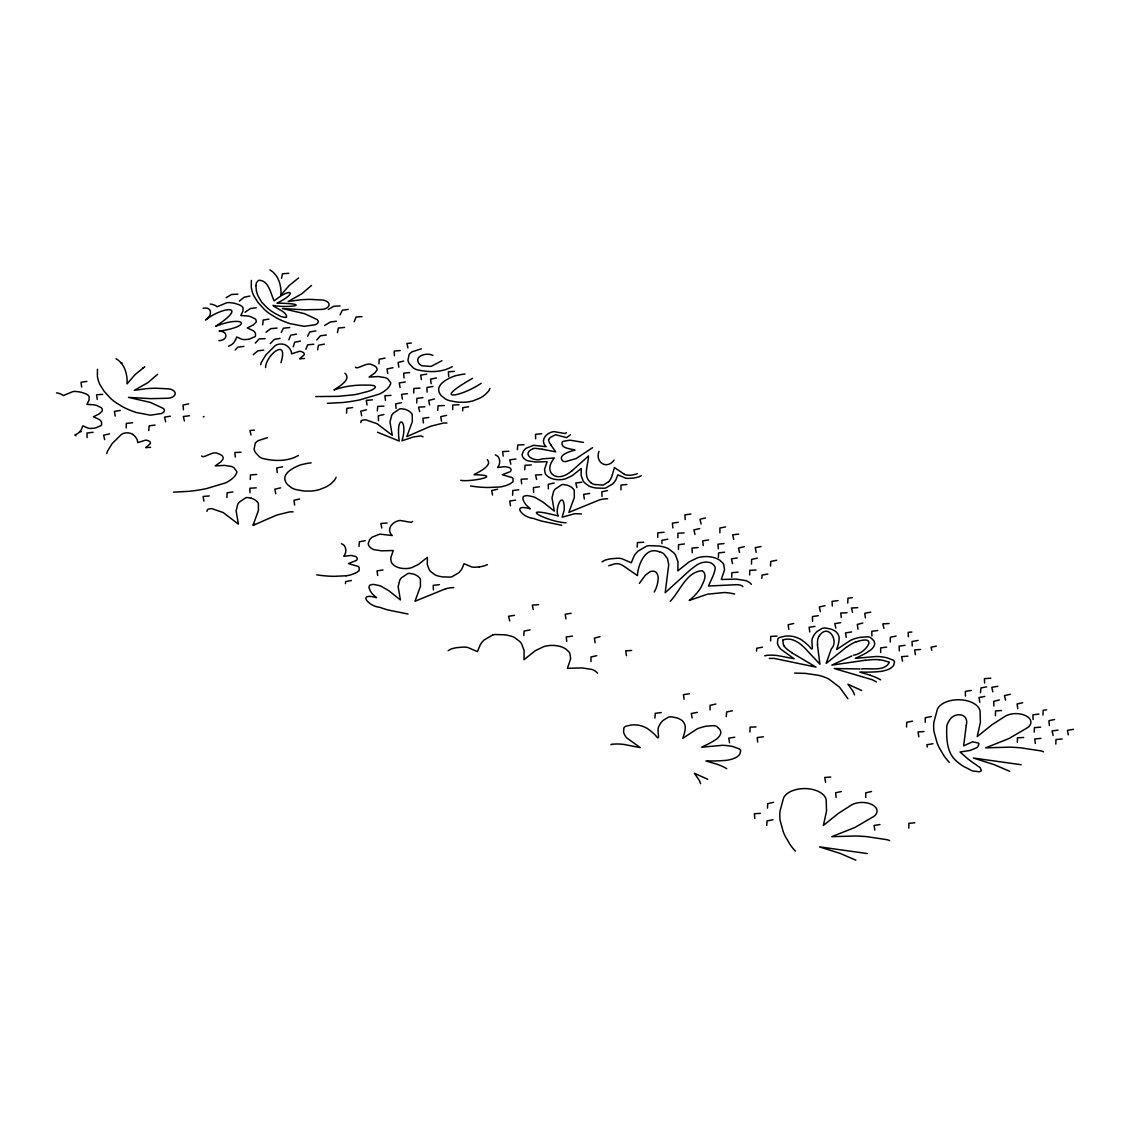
<?xml version="1.0" encoding="UTF-8"?>
<svg xmlns="http://www.w3.org/2000/svg" width="1130" height="1130" viewBox="0 0 1130 1130"><rect width="100%" height="100%" fill="white"/><g stroke="black" fill="none" stroke-linecap="round" stroke-linejoin="round"><path stroke-width="1.5" d="M677.915 537.823L677.915 533.247L684.13 532.894M880.68 652.575L880.68 647.871L886.655 647.123M462.707 410.868L462.721 407.746L468.639 406.743M925.244 722.254L925.286 717.72L931.233 716.561M620.949 489.869L621.006 485.038L626.91 484.488M908.845 828.149L908.901 823.332L914.806 822.781M56.5 392.901A10.099 5.834 0 0 1 63.238 395.599L72.984 391.573A10.099 5.834 0 0 1 75.908 391.46L79.27 391.87A32.812 18.942 0 0 1 81.416 392.336L85.767 393.791A11.159 6.441 0 0 1 88.267 395.486L88.535 395.783A7.726 4.464 0 0 1 89.171 396.8L89.072 399.978L86.939 404.399L93.592 404.78A15.156 8.743 0 0 1 97.35 405.755L101.29 407.732A5.834 3.362 0 0 1 101.997 408.537L102.406 410.134A7.091 4.096 0 0 1 102.124 411.151L99.355 413.806L93.437 416.758L99.271 419.527A11.625 6.709 0 0 1 100.683 420.812A12.939 7.472 0 0 1 101.559 422.154L101.601 424.852A5.975 3.447 0 0 1 101.064 425.572L95.654 427.889A19.168 11.06 0 0 1 93.847 428.214L90.499 428.44A8.461 4.887 0 0 1 88.31 428.199L82.801 425.855L81.586 429.033A24.013 13.857 0 0 1 77.829 433.468L74.735 435.092M452.678 409.611L452.749 405.077L459.006 404.709M657.716 537.343L657.801 532.837L664.03 532.258M719.866 532.795L719.937 528.021L725.644 526.891M890.285 642.024L890.355 637.235L896.062 636.105M770.632 640.922L770.716 636.43L777.03 636.091M413.735 393.042L413.848 388.452L420.049 388.113M749.656 574.916L749.755 570.368L755.998 570.029M1017.353 742.424L1017.452 737.819L1023.653 737.48M751.478 564.124L751.591 559.421L757.298 558.149M995.417 715.714L995.558 710.94L1001.561 710.516M678.424 549.519L678.565 544.716L684.441 543.968M1055.816 744.091L1055.971 739.529L1062.144 738.963M126.179 427.903L126.334 423.425L132.577 422.747M416.73 403.014L416.899 398.353L422.959 397.689M378.988 363.902L379.186 359.298L385.019 358.083M749.91 732L750.094 727.169L756.055 726.915M770.547 566.045L770.731 561.469L776.607 560.254M906.557 726.943L906.74 722.338L912.588 721.124M731.703 577.246L731.887 572.656L738.074 572.19M250.267 479.445L250.465 474.925L256.708 474.459M512.61 495.237L512.808 490.533L518.769 489.784M718.383 557.641L718.581 552.951L724.57 552.203M1034.233 732.141L1034.43 727.607L1040.674 727.141M226.89 497.596L227.13 492.779L232.964 491.974M346.557 413.17L346.783 408.354L352.617 407.549M847.726 603.039L847.952 598.222L852.317 597.629M1042.948 715.078L1043.174 710.261L1046.592 709.795M767.468 808.162L767.722 803.684L773.584 802.3M345.483 583.631L345.611 581.597L351.374 580.509M359.001 546.412L359.326 541.821L365.216 540.663M523.812 635.583L524.122 631.077L530.097 629.89M766.719 825.437L767.044 820.931L773.019 819.759M637.136 547.09L637.461 542.612L643.775 542.216M598.971 451.364C594.86 462.354 606.852 470.038 614.099 460.094M148.764 430.572L149.16 425.798L155.064 425.078M437.72 410.345L438.087 405.825L444.373 405.515M654.892 718.044L655.287 713.312L661.22 712.578M524.716 469.812L525.097 465.277L531.34 464.953M726.265 716.674L726.661 711.957L732.381 710.77M377.321 411.009L377.731 406.433L383.946 406.108M517.385 449.627L517.794 445.036L523.995 444.712M761.818 578.334L762.1 575.085L767.807 574.04M756.521 651.05L756.775 648.253L762.482 647.193M980.473 692.747L980.911 687.93L986.617 686.87M262.697 324.819L263.163 320.044L268.954 319.098M97.463 369.27L97.392 376.064A73.422 42.389 0 0 0 99.906 384.525L104.073 391.192L110.514 398.325A69.424 40.087 0 0 0 115.952 402.633L122.195 406.503A64.933 37.488 0 0 0 130.105 410.261L132.422 411.151A87.278 50.384 0 0 0 136.236 412.492L150.304 415.19L161.308 413.552A6.173 3.56 0 0 0 163.313 408.424L150.587 402.478L128.481 397.379L150.756 398.65L168.144 398.24A8.263 4.774 0 0 0 175.207 393.763A8.263 4.774 0 0 0 168.949 388.889L156.109 388.226A76.755 44.31 0 0 0 146.632 388.635L134.286 390.33L147.818 382.703L157.677 374.256M251.34 280.438L251.27 287.218A73.422 42.389 0 0 0 253.784 295.693L257.937 302.346L264.392 309.493A69.424 40.087 0 0 0 269.816 313.801L276.059 317.671A64.933 37.488 0 0 0 283.969 321.429L286.286 322.318A87.278 50.384 0 0 0 290.113 323.646L304.182 326.358L315.185 324.72A6.173 3.56 0 0 0 317.191 319.592L304.464 313.646L282.359 308.547L304.62 309.818L322.008 309.408A8.263 4.774 0 0 0 329.084 304.93A8.263 4.774 0 0 0 322.827 300.057L309.987 299.379A76.755 44.31 0 0 0 300.495 299.803L288.164 301.498L301.682 293.856L311.541 285.41M280.96 362.716C288.913 336.726 265.917 354.877 265.55 367.589M317.587 349.848L318.476 345.286L324.366 344.127M337.432 332.601L338.407 328.025L344.523 327.432M281.497 278.234L282.5 273.785L288.772 273.305M612.517 474.36L614.367 467.523L623.887 473.936A13.306 7.684 0 0 0 624.636 474.303L624.706 474.332M293.221 346.839L294.718 342.192L300.509 341.105M288.842 339.791L290.678 335.2L296.498 334.127M305.863 349.297L307.699 344.777L313.801 344.255M354.17 321.725L356.091 317.022L362.024 316.612M340.074 314.804L342.362 310.227L348.224 309.38M235.45 340.201L236.679 337.008L242.173 339.367A8.461 4.887 0 0 0 244.363 339.607L247.724 339.381A19.168 11.06 0 0 0 249.518 339.042L254.928 336.74A5.975 3.447 0 0 0 255.479 336.02L255.437 333.322A12.939 7.472 0 0 0 254.561 331.966A11.625 6.709 0 0 0 253.134 330.68L247.315 327.926L253.233 324.974L256.002 322.318A7.091 4.096 0 0 0 256.27 321.287L255.874 319.705A5.834 3.362 0 0 0 255.154 318.886L251.213 316.923A15.156 8.743 0 0 0 247.456 315.948L240.803 315.567L242.936 311.146L243.035 307.967A7.726 4.464 0 0 0 242.413 306.936L242.131 306.654A11.159 6.441 0 0 0 239.631 304.959L235.28 303.504A32.812 18.942 0 0 0 233.147 303.038L229.786 302.614A10.099 5.834 0 0 0 226.847 302.741L217.115 306.767A10.099 5.834 0 0 0 210.378 304.069M281.243 332.46L283.432 328.194L289.704 327.559M307.628 336.217L309.818 331.923L315.92 330.921M818.996 636.416L819.631 635.441A24.931 14.393 0 0 1 820.408 634.439C828.798 624.212 839.138 641.049 831.299 648.903L826.157 663.409L846.299 647.264M782.836 640.089L783.26 644.142A24.931 14.393 0 0 0 783.768 645.202L784.361 646.176M639.34 583.405L645.329 575.241L650.103 571.695A5.735 3.319 0 0 1 651.685 571.286C656.798 569.873 658.818 575.919 658.041 579.93A79.594 45.963 0 0 1 654.242 592.021M670.26 601.245C679.879 591.513 686.517 571.483 702.224 570.749C708.185 574.294 703.044 583.165 700.784 587.657A86.954 50.2 0 0 1 691.136 598.829L689.159 600.496L707.451 594.182L724.259 592.53A31.386 18.122 0 0 1 732.113 593.462L734.641 594.027M316.711 340.003L320.369 335.822L326.316 334.989M255.352 343.096L259.038 338.944L265.183 338.675M361.332 420.84L360.753 422.564M235.125 350.032L237.879 347.122L243.882 346.402M608.59 481.705L603.222 485.137L595.002 484.502M270.282 343.591L274.293 339.424L280.056 338.35M298.377 455.475C287.91 461.605 274.067 461.365 262.57 458.413A15.594 8.998 0 0 1 259.547 456.887L255.338 452.438A28.208 16.286 0 0 1 254.095 448.935L255.281 443.299A15.17 8.758 0 0 1 258.219 440.644L267.457 437.635M452.24 366.643C441.788 372.759 427.945 372.519 416.433 369.567A15.594 8.998 0 0 1 413.411 368.041L409.215 363.592A28.208 16.286 0 0 1 407.958 360.103L409.145 354.467A15.17 8.758 0 0 1 412.083 351.811L421.335 348.789M782.949 639.947C792.78 636.43 801.678 644.269 807.696 651.177L819.914 664.2L817.371 644.368M253.219 354.778L257.753 350.865L263.728 350.131M572.176 470.659L588.49 455.997C588.532 463.498 582.727 475.589 590.128 482.002A23.335 13.475 0 0 0 590.609 482.397L590.764 482.538M239.348 301.074L244.179 297.204L249.885 296.06M592.586 447.664L576.187 458.54L565.325 461.676A4.562 2.627 0 0 1 562.754 460.998C556.808 454.995 570.947 451.082 575.085 450.065C571.159 448.765 560.89 448.652 562.034 442.536A7.289 4.209 0 0 1 563.234 441.322L570.014 440.177L583.447 442.395M266.002 332.22L270.805 328.632L277.02 328.081M441.985 360.724L431.01 366.417L422.055 365.767A9.633 5.565 0 0 1 419.4 364.114C412.959 356.077 426.971 352.037 432.847 355.442M245.041 312.261L250.366 308.561L256.199 307.756M566.469 432.592L565.099 433.553L554.124 431.632A7.19 4.153 0 0 0 551.285 432.239C545.14 434.174 540.197 441.279 546.143 446.703L533.614 445.291L526.184 448.243A21.866 12.628 0 0 0 523.571 450.842L522.131 454.486A13.136 7.585 0 0 0 523.444 457.876L523.812 458.286A14.789 8.546 0 0 0 525.139 459.444L525.69 459.811A9.859 5.692 0 0 0 527.823 460.814L535.493 462.015L547.132 461.676L544.547 469.261L545.225 473.569A20.001 11.554 0 0 0 546.03 474.713L547.372 476.083A14.069 8.122 0 0 0 562.486 479.516A15.326 8.842 0 0 0 565.777 478.725L572.359 475.575L581.258 468.47L581.159 475.659L583.193 481.055A23.688 13.673 0 0 0 584.634 482.821L588.885 486.013A12.176 7.034 0 0 0 590.806 486.818L592.953 487.411A28.363 16.371 0 0 0 596.132 488.019L603.928 488.273A9.534 5.509 0 0 0 605.892 487.892L612.644 483.937A35.468 20.481 0 0 0 615.892 479.784L617.884 474.84L625.497 478.089A11.71 6.752 0 0 0 628.52 478.414L633.167 478.103A21.555 12.444 0 0 0 639.834 476.479M570.495 434.697L566.568 437.677L555.536 434.711L550.72 437.239A19.535 11.272 0 0 0 549.886 437.932A7.345 4.238 0 0 0 548.784 439.584M144.725 366.77L135.233 374.454L127.083 383.861C127.591 374.539 124.752 363.648 116.079 358.789M298.603 277.938L289.096 285.622L280.96 295.029C281.455 285.706 278.616 274.816 269.943 269.943M412.591 521.424L411.221 522.399L400.246 520.464A7.19 4.153 0 0 0 397.407 521.071C391.263 523.02 386.319 530.111 392.28 535.535L379.736 534.123L372.321 537.075A21.866 12.628 0 0 0 369.694 539.674L368.267 543.318A13.136 7.585 0 0 0 369.567 546.722L369.934 547.118A14.789 8.546 0 0 0 371.276 548.276L371.827 548.643A9.859 5.692 0 0 0 373.945 549.646L381.615 550.847L393.254 550.508L390.683 558.093L391.361 562.401A20.001 11.554 0 0 0 392.152 563.545L393.494 564.929A14.069 8.122 0 0 0 408.608 568.362A15.326 8.842 0 0 0 411.913 567.571L418.481 564.407L427.394 557.302L427.295 564.491L429.315 569.887A23.688 13.673 0 0 0 430.77 571.653L435.022 574.845A12.176 7.034 0 0 0 436.929 575.65L439.076 576.244A28.363 16.371 0 0 0 442.254 576.851L450.065 577.119A9.534 5.509 0 0 0 452.014 576.724L458.766 572.769A35.468 20.481 0 0 0 462.029 568.616L464.02 563.672L471.634 566.935A11.71 6.752 0 0 0 474.657 567.26L479.29 566.949M472.538 378.352C429.527 402.774 461.661 396.644 481.14 383.324M324.72 325.426L330.497 321.965L336.359 321.245M226.113 297.699L231.495 294.478L237.823 294.167M328.279 309.493L333.844 306.272L340.088 305.947M448.158 650.696L451.054 649.016A28.815 16.639 0 0 1 456.901 647.631L463.879 647.052A14.888 8.602 0 0 1 467.721 647.462L477.411 651.6L480.321 644.651A44.522 25.707 0 0 1 484.064 640.032L492.666 635.004M602.022 561.85L604.917 560.183A28.815 16.639 0 0 1 610.765 558.799L617.743 558.22A14.888 8.602 0 0 1 621.599 558.63L631.275 562.768L634.184 555.819A44.522 25.707 0 0 1 637.942 551.2L646.544 546.171A12.133 7.006 0 0 1 649.03 545.677L658.945 546.002A36.075 20.834 0 0 1 662.985 546.779L665.725 547.542A15.481 8.941 0 0 1 668.169 548.559L673.565 552.627A30.129 17.388 0 0 1 675.401 554.858L677.986 561.723L677.859 570.862L689.187 561.822L697.549 557.81A19.591 11.314 0 0 1 700.727 557.048L701.772 556.878A17.727 10.241 0 0 1 719.951 560.381L722.677 562.938A25.439 14.69 0 0 1 723.68 564.379L724.542 569.873L721.265 579.506L736.068 579.083L745.828 580.608A12.543 7.232 0 0 1 748.54 581.879L749.854 582.84A18.532 10.693 0 0 1 751.408 584.351M608.745 565.735L614.762 563.856A9.337 5.382 0 0 1 617.277 563.686L618.294 563.785A6.752 3.898 0 0 1 620.116 564.251L621.571 564.873A20.707 11.95 0 0 1 623.972 566.3L637.447 575.58C637.871 565.17 645.343 545.719 659.412 551.878M641.275 475.772L639.806 476.45M487.397 564.619L485.928 565.283A21.555 12.444 0 0 1 479.275 566.907M637.292 473.611L636.388 473.993A14.28 8.249 0 0 1 634.142 474.628L631.797 475.08A8.715 5.029 0 0 1 624.551 474.459M853.574 655.146C864.309 654.242 878.49 635.992 859.676 640.809A24.931 14.393 0 0 0 857.952 641.275L856.399 641.784M702.705 746.619L706.589 744.783A100.499 58.026 0 0 0 712.705 741.548L716.392 739.204A21.103 12.176 0 0 0 717.96 737.848L718.313 737.466A25.411 14.662 0 0 0 719.838 735.461L720.587 733.864A12.487 7.204 0 0 0 720.785 732.268L720.502 730.926A21.244 12.275 0 0 0 719.852 729.443L716.632 726.392A6.78 3.913 0 0 0 713.934 725.644L706.405 726.152A32.954 19.026 0 0 0 701.419 727.381A36.443 21.032 0 0 0 699.286 728.087A29.055 16.766 0 0 0 696.843 729.062L682.746 738.356L684.003 734.585A100.499 58.026 0 0 0 685.091 729.853L685.289 726.675A21.103 12.176 0 0 0 684.978 725.065L684.837 724.641A25.411 14.662 0 0 0 683.777 722.536L682.577 721.039A12.487 7.204 0 0 0 680.952 719.739L679.229 718.807A21.244 12.275 0 0 0 677.082 717.917L671.22 716.787A6.78 3.913 0 0 0 668.31 717.197L663.126 720.389A32.954 19.026 0 0 0 660.669 723.172A36.443 21.032 0 0 0 659.821 724.514A29.055 16.766 0 0 0 659.03 726.166C656.036 729.641 661.601 743.695 655.358 735.164A100.499 58.026 0 0 0 650.908 731.138L647.532 728.624A21.103 12.176 0 0 0 645.498 727.494L644.919 727.24A25.411 14.662 0 0 0 641.755 726.011L639.17 725.305A12.487 7.204 0 0 0 636.487 724.923L634.128 724.853A21.244 12.275 0 0 0 631.486 724.966L625.738 726.265A6.78 3.913 0 0 0 623.972 727.663L623.548 732.042A32.954 19.026 0 0 0 624.777 735.079A36.443 21.032 0 0 0 625.61 736.421A29.055 16.766 0 0 0 626.853 737.989L640.272 747.608L624.48 744.557A26.88 15.523 0 0 0 611.952 744.289M856.272 657.928L860.467 655.951A100.499 58.026 0 0 0 866.569 652.716L870.255 650.357A21.103 12.176 0 0 0 871.823 649.001L872.176 648.634A25.411 14.662 0 0 0 873.716 646.628L874.465 645.032A12.487 7.204 0 0 0 874.648 643.436L874.38 642.08A21.244 12.275 0 0 0 873.73 640.611L870.495 637.56A6.78 3.913 0 0 0 867.798 636.797L860.269 637.32A32.954 19.026 0 0 0 855.283 638.535A36.443 21.032 0 0 0 853.15 639.255A29.055 16.766 0 0 0 850.706 640.23L836.624 649.524L837.881 645.753A100.499 58.026 0 0 0 838.954 641.007L839.166 637.843A21.103 12.176 0 0 0 838.856 636.218L838.714 635.809A25.411 14.662 0 0 0 837.655 633.704L836.454 632.193A12.487 7.204 0 0 0 834.816 630.907L833.107 629.975A21.244 12.275 0 0 0 830.96 629.085L825.098 627.941A6.78 3.913 0 0 0 822.188 628.365L816.99 631.557A32.954 19.026 0 0 0 814.532 634.34A36.443 21.032 0 0 0 813.685 635.682A29.055 16.766 0 0 0 812.908 637.334C809.942 640.88 815.394 654.708 809.221 646.332A100.499 58.026 0 0 0 804.772 642.292L801.396 639.792A21.103 12.176 0 0 0 799.362 638.662L798.783 638.394A25.411 14.662 0 0 0 795.633 637.179L793.048 636.473A12.487 7.204 0 0 0 790.35 636.091L787.991 636.006A21.244 12.275 0 0 0 785.364 636.119L779.601 637.433A6.78 3.913 0 0 0 777.85 638.831L777.426 643.196A32.954 19.026 0 0 0 778.641 646.247A36.443 21.032 0 0 0 779.474 647.589A29.055 16.766 0 0 0 780.731 649.143L794.136 658.776L778.358 655.711A26.88 15.523 0 0 0 765.829 655.457M851.921 655.909L831.821 665.132L865.227 660.231M533.049 448.695C520.52 454.076 534.349 462.664 542.273 458.822A73.125 42.22 0 0 0 543.827 458.738L554.42 457.961C543.233 470.885 554.392 482.129 567.684 473.88A57.517 33.208 0 0 0 572.133 470.659M228.599 346.26L231.664 344.622A24.013 13.857 0 0 0 235.379 340.187M218.895 340.667C227.836 340.582 228.571 331.217 219.163 331.118C253.558 326.316 244.659 314.875 215.689 326.288C248.911 304.535 223.669 306.046 205.462 319.974C212.172 316.315 212.836 306.329 203.103 308.278M999.358 699.936L993.68 701.377L993.948 705.982M403.622 361.077L398.113 362.476L398.834 367.25M445.743 588.702L414.978 601.245L420.459 586.329L420.388 579.167A15.905 9.181 0 0 0 419.739 578.136A14.577 8.418 0 0 0 413.255 573.984L409.456 573.362A4.647 2.684 0 0 0 407.845 573.546L401.461 577.84A40.002 23.094 0 0 0 399.794 580.029L398.141 586.71L400.416 599.959L389.087 590.905L381.375 586.371A21.47 12.402 0 0 0 379.172 585.538L373.903 584.464A6.37 3.673 0 0 0 372.377 584.521A7.133 4.125 0 0 0 371.36 584.676L370.16 585.043A2.952 1.709 0 0 0 369.454 585.524L368.945 587.614L370.245 590.835A43.067 24.86 0 0 0 372.533 594.055L376.502 597.685C357.08 592.064 368.182 606.316 379.609 607.276A99.454 57.418 0 0 0 387.943 609.96L408.029 614.042M600.002 636.67L594.408 638.097L595.115 642.772M862.797 623.04L857.289 624.438L858.009 629.212M366.459 409.78L360.781 411.193L361.671 415.798M705.516 517.921L699.993 519.277L701.094 524.052M434.471 399.003L428.736 400.387L429.612 404.964M280.607 487.835L274.858 489.219L275.748 493.796M744.317 546.666L738.483 548.064L739.543 552.514M1010.277 694.244L1004.471 695.628L1005.559 700.134M383.932 414.512L378.296 415.826L378.536 420.572M699.696 528.572L693.919 529.914L695.007 534.462M299.591 498.994L293.97 500.293L294.648 505.039M1022.735 702.691L1017.113 703.99L1017.791 708.736M596.767 655.668L590.962 657.01L590.99 661.573M793.74 623.477L788.161 624.749L788.839 629.537M715.869 704.032L710.064 705.36L710.092 709.923M871.527 791.494L865.721 792.836L865.75 797.399M446.661 415.36L440.742 416.688L441.505 421.137M497.624 489.205L491.72 490.533L492.482 494.997M109.497 433.864L103.621 435.177L104.652 439.669M554.18 483.019L548.318 484.318L548.332 488.866M825.041 605.68L819.307 606.951L820.38 611.584M607.516 490.547L601.852 491.79L601.993 496.536M188.71 403.862L183.018 405.077L183.456 409.823M1054.572 719.499L1048.923 720.7L1049.374 725.488M841.398 791.537L835.649 792.766L836.073 797.441M392.986 367.716L386.997 368.959L387.745 373.409M401.56 402.675L395.684 403.904L396.079 408.467M936.36 646.148L931.092 647.193L931.756 650.301M764.77 655.81L765.886 655.626M610.892 744.656L612.008 744.458M436.491 377.971L430.587 379.115L431.137 383.692M282.627 466.817L276.709 467.947L277.26 472.524M870.75 612.149L864.817 613.293L865.368 617.856M761.069 546.539L755.278 547.626L756.14 552.33M697.337 712.366L691.32 713.496L692.139 717.974M984.823 696.433L979.032 697.521L979.795 702.224M121.263 363.111L121.984 362.984M918.083 640.428L912.037 641.529L912.235 646.021M667.858 539.222L661.912 540.281L661.954 543.629M405.289 381.968L399.229 382.985L400.062 387.477M840.777 622.644L834.788 623.661L835.819 628.195M997.776 686.306L991.801 687.323L992.832 691.871M1073.5 729.33L1067.455 730.347L1068.288 734.839M432.917 386.474L426.985 387.463L427.084 392.096M971.277 690.43L965.345 691.405L965.444 696.052M932.956 743.738L926.911 744.741L927.222 747.071M120.288 410.444L114.441 411.391L115.189 416.108M170.39 416.179L164.542 417.139L165.686 421.829M737.226 557.938L731.421 558.884L732.565 563.616M514.517 615.327L508.599 616.288L509.715 620.921M571.13 613.279L565.198 614.254L565.932 618.887M734.74 737.198L728.808 738.173L729.542 742.806M880.002 824.519L874.083 825.479L874.818 830.126M426.787 374.129L420.671 375.118L421.391 379.581M851.681 631.938L845.537 632.927L846.257 637.362M86.897 381.403L80.993 382.336L81.671 387.011M589.634 493.443L583.687 494.375L584.295 499.022M708.651 539.914L702.676 540.86L703.27 545.465M689.427 693.735L683.424 694.682L684.088 699.258M515.591 500.152L509.785 501.028L510.463 505.83M818.318 615.695L812.428 616.57L812.597 621.288M678.297 522.286L672.435 523.148L672.83 527.908M855.297 658.366L876.442 656.474A29.055 16.766 0 0 1 879.408 656.629A36.443 21.032 0 0 1 881.838 656.883A32.954 19.026 0 0 1 887.008 657.801L893.35 660.188A6.78 3.913 0 0 1 894.579 661.77L893.66 665.302A21.244 12.275 0 0 1 892.502 666.686L891.217 667.816A12.487 7.204 0 0 1 889.296 668.974L886.937 669.906A25.411 14.662 0 0 1 883.533 670.881L882.855 671.036A21.103 12.176 0 0 1 880.143 671.488L874.691 671.926A100.499 58.026 0 0 1 866.413 672.138L861.201 672.096M701.433 747.213L722.564 745.306A29.055 16.766 0 0 1 725.545 745.475A36.443 21.032 0 0 1 727.96 745.715A32.954 19.026 0 0 1 733.144 746.633L739.486 749.035A6.78 3.913 0 0 1 740.715 750.617L739.783 754.148A21.244 12.275 0 0 1 738.639 755.518L737.353 756.648A12.487 7.204 0 0 1 735.418 757.806L733.073 758.753A25.411 14.662 0 0 1 729.669 759.713L728.977 759.869A21.103 12.176 0 0 1 726.279 760.335L720.827 760.758A100.499 58.026 0 0 1 712.55 760.97L707.521 760.942M79.566 431.858L81.318 431.604M382.999 570L377.053 570.848L377.702 575.523M814.984 626.416L809.122 627.249L809.772 632.009M539.335 486.776L533.402 487.609L533.657 492.313M690.896 514.023L684.935 514.87L685.19 519.546M905.031 645.315L899.099 646.148L899.353 650.838M877.756 630.512L871.767 631.317L871.922 635.978M1038.908 714.047L1032.919 714.852L1033.088 719.528M204.007 416.504L203.273 416.928M407.436 393.636L401.531 394.427L402.45 399.13M346.147 575.777L333.887 576.342A71.501 41.273 0 0 1 316.725 574.817M133.665 398.297L135.303 398.085M428.849 417.479L422.902 418.241L423.411 422.959M515.944 459.02L509.771 459.811L510.831 464.261M572.472 636.134L566.243 636.925L566.723 641.36M763.428 736.774L757.213 737.565L757.693 742.015M189.501 415.741L183.328 416.504L184.388 420.967M581.781 482.242L575.777 482.976L576.879 487.609M738.695 534.08L732.65 534.829L733.737 539.42M1058.047 730.149L1052.044 730.898L1053.132 735.517M838.05 600.623L832.061 601.358L832.33 606.047M93.084 432.296L86.954 433.03L87.123 437.593M439.429 584.634L433.214 585.382L433.397 589.874M724.033 543.544L717.889 544.236L718.355 548.799M409.625 372.547L403.622 373.183L404.046 377.9M1040.97 738.356L1034.741 738.992L1035.348 743.484M411.377 343.054L406.899 343.492L407.958 347.927M254.42 430.106L249.928 430.544L251.001 434.979M541.722 433.736L535.493 434.301L535.662 438.807M911.868 632.009L908.209 632.334L908.379 636.797M400.232 350.554L394.186 351.077L394.412 355.766M698.128 547.556L692.04 548.092L692.266 552.754M372.377 399.851L366.29 400.359L367.052 405.006M209.234 495.957L203.146 496.466L203.894 501.113M907.87 656.177L901.613 656.657L902.545 661.149M769.304 658.437L773.542 658.38A17.995 10.396 0 0 1 774.347 658.437L816.015 667.124L791.961 652.872M387.053 523.049L380.852 523.487L381.77 528.021M538.643 604.663L532.329 605.115L533.233 609.55M631.656 650.456L625.709 650.866L626.472 655.654M920.569 649.482L914.622 649.905L915.399 654.708M924.001 731.548L918.054 731.958L918.831 736.774M830.734 777.045L824.773 777.468L825.55 782.257M143.552 367.533L142.663 368.154M102.661 394.356L96.573 394.751L97.265 399.427M454.359 371.389L448.398 371.77L448.695 376.587M760.419 813.346L754.43 813.727L754.727 818.501M256.228 487.849L249.885 488.231L250.013 492.68M990.798 678.226L984.47 678.607L984.583 683.057M424.838 406.786L418.552 407.139L419.64 411.603M857.769 607.643L851.469 608.011L852.543 612.446M541.75 474.657L535.535 475.01L536.609 479.53M889.098 623.52L882.841 623.873L883.914 628.365M390.994 395.401L384.864 395.726L385.485 400.373M241.057 452.226L234.828 452.494L235.351 457.057M508.867 451.266L502.652 451.548L503.161 456.11M527.371 478.936L521.156 479.219L521.636 483.795M847.02 612.743L840.777 613.025L841.257 617.573M253.374 524.49L255.168 524.419M460.757 480.307C469.557 482.284 505.449 475.363 474.077 474.671C478.315 472.128 493.146 465.56 487.242 459.585M327.418 403.311L342.899 402.506A113.777 65.695 0 0 0 360.032 399.836L379.256 394.116A34.451 19.888 0 0 0 388.423 387.519A41.669 24.055 0 0 0 389.455 386.22L390.683 383.663A8.743 5.043 0 0 0 390.627 382.604L387.76 378.889A9.986 5.763 0 0 0 385.344 377.674L378.338 376.544L369.115 377.081L374.934 372.872L376.94 370.132A8.037 4.633 0 0 0 377.053 369.1L376.728 367.928A7.571 4.365 0 0 0 375.428 366.431L373.564 365.4A13.447 7.755 0 0 0 372.095 364.849C367.123 361.445 356.995 370.259 355.456 367.123M173.554 492.157L189.035 491.338A113.777 65.695 0 0 0 206.169 488.683L225.379 482.962A34.451 19.888 0 0 0 234.56 476.352A41.669 24.055 0 0 0 235.591 475.052L236.82 472.495A8.743 5.043 0 0 0 236.749 471.45L233.896 467.721A9.986 5.763 0 0 0 231.481 466.506L224.46 465.391L215.251 465.913L221.056 461.704L223.062 458.964A8.037 4.633 0 0 0 223.175 457.933L222.85 456.76A7.571 4.365 0 0 0 221.565 455.263L219.7 454.232A13.447 7.755 0 0 0 218.231 453.681C213.019 450.15 203.697 459.175 201.578 455.955M794.673 673.085L805.422 673.381L818.629 675.33A37.036 21.385 0 0 1 828.968 679.13L839.519 687.167L847.91 698.721M315.736 396.574L338.124 396.348L354.043 394.78A49.438 28.547 0 0 0 359.114 393.734L360.555 393.367A109.158 63.026 0 0 0 364.397 392.308C374.016 390.443 382.491 384.595 365.908 385.132A53.972 31.16 0 0 0 333.915 390.005C338.435 386.87 352.009 379.624 344.947 373.183M861.427 668.96C869.902 667.929 884.861 671.771 889.254 662.392M859.916 668.946L834.265 668.536L872.021 679.653A34.013 19.634 0 0 1 874.253 680.712L876.386 681.955M1021.195 764.727L973.326 758.032L993.849 764.53L1009.74 771.338M867.332 853.56L819.448 846.864L839.986 853.362L855.876 860.17M879.069 659.779L880.835 659.962A24.931 14.393 0 0 1 882.685 660.245L889.07 662.138M561.737 525.309L541.821 521.128A99.454 57.418 0 0 1 533.487 518.43C522.06 517.469 510.944 503.217 530.38 508.839L526.396 505.223A43.067 24.86 0 0 1 524.108 502.002L522.823 498.782L523.331 496.677A2.952 1.709 0 0 1 524.023 496.211L525.238 495.844A7.133 4.125 0 0 1 526.255 495.689A6.37 3.673 0 0 1 527.781 495.632L533.035 496.706A21.47 12.402 0 0 1 535.253 497.539L542.965 502.073L554.279 511.113L552.019 497.878L553.658 491.197A40.002 23.094 0 0 1 555.339 489.007L561.723 484.714A4.647 2.684 0 0 1 563.319 484.53L567.119 485.166A14.577 8.418 0 0 1 573.574 489.318A15.905 9.181 0 0 1 574.252 490.335L574.323 497.483L568.856 512.413L599.606 499.856A20.75 11.978 0 0 1 607.629 498.74M542.174 449.246L555.734 451.845L550.79 444.952M566.116 522.78C547.852 522.187 513.825 504.432 558.375 516.014C554.067 509.842 563.008 489.7 564.28 506.494A120.444 69.537 0 0 1 564.11 510.407L562.09 517.229L574.775 513.684L581.456 513.924M859.76 672.082L870.411 675.26M705.897 760.914L716.547 764.092A41.245 23.815 0 0 1 726.717 768.697M251.227 498.189L247.442 497.553A4.647 2.684 0 0 0 245.832 497.737L239.447 502.031A40.002 23.094 0 0 0 237.766 504.22L236.128 510.901L238.388 524.15L223.203 512.554L211.889 508.655A6.37 3.673 0 0 0 210.011 508.754A7.161 4.139 0 0 0 209.389 508.853L208.315 509.164A2.98 1.723 0 0 0 207.468 509.687L206.889 511.396M377.491 432.225L399.229 441.067C395.288 411.899 408.777 419.668 401.899 440.841L413.481 436.957L420.416 435.968A4.068 2.345 0 0 1 422.182 436.392L423.058 436.83M861.625 690.486L847.924 684.229L852.543 690.628A53.237 30.736 0 0 1 853.772 692.958L854.534 694.894M707.761 779.319L694.752 773.428M694.371 773.231L698.665 779.46A53.237 30.736 0 0 1 699.908 781.791L700.671 783.726M75.71 434.711L75.865 435.756M889.663 840.663A13.136 7.585 0 0 0 886.768 839.661L866.936 836.666A122.492 70.724 0 0 0 855.777 836.002L831.751 836.68L854.93 827.471L873.928 816.369A14.958 8.645 0 0 0 872.106 804.659A14.958 8.645 0 0 0 851.738 804.842L838.404 813.346L823.375 825.451L826.538 811.142L826.171 799.814A21.71 12.529 0 0 0 806.086 788.613A21.71 12.529 0 0 0 783.514 798.105L779.997 811.199A116.15 67.066 0 0 0 780.11 820.295L783.245 831.793A182.142 105.161 0 0 0 785.237 836.285L790.11 844.633A111.362 64.297 0 0 0 795.407 851.173M492.666 635.004A12.133 7.006 0 0 1 495.166 634.509L505.082 634.834A36.075 20.834 0 0 1 509.122 635.625L511.848 636.374A15.481 8.941 0 0 1 514.291 637.391L519.701 641.459A30.129 17.388 0 0 1 521.537 643.69L524.122 650.569L523.995 659.708L535.323 650.668L543.671 646.657A19.591 11.314 0 0 1 546.864 645.894L547.895 645.71A17.727 10.241 0 0 1 566.088 649.213L568.8 651.77A25.439 14.69 0 0 1 569.817 653.225L570.678 658.705L567.401 668.339L582.204 667.929L591.951 669.44A12.543 7.232 0 0 1 594.663 670.712L595.99 671.672A18.532 10.693 0 0 1 597.53 673.183M341.43 543.756A8.108 4.689 0 0 1 344.834 546.412A25.962 14.987 0 0 1 343.774 556.327L351.162 555.437L355.682 556.497A8.984 5.184 0 0 1 356.346 557.048L356.939 557.782A5.099 2.952 0 0 1 357.179 559.082L357.122 559.265A6.356 3.673 0 0 1 356.84 559.859A5.367 3.108 0 0 1 356.317 560.466L348.393 563.602L358.154 566.384A6.681 3.856 0 0 1 359.1 567.486L359.213 570.212A5.89 3.404 0 0 1 358.591 571.074L356.882 572.26A23.885 13.786 0 0 1 346.176 575.834M445.785 588.758A20.75 11.978 0 0 1 453.766 587.572M311.16 462.862A42.516 24.549 0 0 0 307.092 463.413L302.176 464.458A25.058 14.464 0 0 0 298.603 465.617L295.099 467.227A46.231 26.696 0 0 0 292.147 468.922C287.938 471.365 282.811 476.14 285.48 481.465A25.863 14.93 0 0 0 287.656 484.714L291.554 487.793A17.868 10.325 0 0 0 295.509 489.474L302.784 490.858A34.592 19.973 0 0 0 305.721 491.07L310.792 491.056A24.281 14.012 0 0 0 319.169 489.686L325.454 487.242A35.68 20.608 0 0 0 331.005 483.739L334.438 480.264A28.222 16.3 0 0 0 336.076 477.256M293.065 511.876A14.775 8.532 0 0 0 289.421 511.932L276.709 515.082L252.965 525.436L258.431 510.506L258.375 503.359A15.905 9.181 0 0 0 257.343 501.861M251.241 498.175A14.577 8.418 0 0 1 257.315 501.861M150.572 447.339A22.939 13.249 0 0 0 145.728 447.692L150.332 443.567A4.746 2.74 0 0 0 150.403 442.974A5.608 3.235 0 0 0 150.29 442.437A4.548 2.627 0 0 0 149.259 441.265L148.355 440.785A7.938 4.577 0 0 0 147.479 440.46L146.801 440.276A3.743 2.161 0 0 0 145.53 440.149L137.691 442.649A22.911 13.235 0 0 0 132.676 434.372M132.704 434.372A7.161 4.139 0 0 0 121.178 434.626L112.068 443.68L107.477 451.223A44.183 25.51 0 0 0 106.785 453.61M1043.541 751.831A13.136 7.585 0 0 0 1040.631 750.828L1020.8 747.834A122.492 70.724 0 0 0 1009.655 747.156L985.614 747.848L1008.793 738.625L1027.806 727.522A14.958 8.645 0 0 0 1025.969 715.827A14.958 8.645 0 0 0 1005.615 716.01L992.281 724.514L977.238 736.605L980.402 722.296L980.049 710.982A21.71 12.529 0 0 0 959.963 699.781A21.71 12.529 0 0 0 937.377 709.273L933.86 722.352A116.15 67.066 0 0 0 933.973 731.463L937.109 742.961A182.142 105.161 0 0 0 939.101 747.438L943.988 755.801A111.362 64.297 0 0 0 949.271 762.34M870.34 675.345A41.245 23.815 0 0 1 880.581 679.85M792.144 652.773A40.002 23.094 0 0 1 784.163 646.233M817.626 644.354A40.002 23.094 0 0 1 818.784 636.388M846.511 647.349A40.002 23.094 0 0 1 856.272 641.685M865.298 660.372A40.002 23.094 0 0 1 879.098 659.652M659.539 551.708A11.328 6.54 0 0 1 664.115 554.152L667.519 558.644L668.734 564.703L665.189 592.713L688.396 571.582A105.584 60.963 0 0 1 695.444 565.989C700.657 561.624 711.434 559.576 715.022 566.935A17.67 10.198 0 0 1 715.106 568.913A33.519 19.351 0 0 1 715.036 569.633L713.962 573.489A134.103 77.433 0 0 1 713.058 575.806L708.496 586.018L737.043 584.662A19.591 11.314 0 0 1 738.243 584.775L738.907 584.86A10.806 6.243 0 0 1 739.557 584.973L740.136 585.086A3.913 2.26 0 0 1 741.125 585.382M741.676 585.693A6.413 3.701 0 0 1 742 585.933L742.184 586.089A9.097 5.255 0 0 1 742.834 586.724M495.307 454.924A8.108 4.689 0 0 1 498.697 457.579A25.962 14.987 0 0 1 497.652 467.495L505.039 466.605L509.559 467.665A8.984 5.184 0 0 1 510.223 468.216L510.802 468.95A5.099 2.952 0 0 1 511.043 470.25L510.986 470.433A6.356 3.673 0 0 1 510.718 471.026A5.367 3.108 0 0 1 510.195 471.634L502.271 474.77L512.031 477.538A6.681 3.856 0 0 1 512.978 478.654L513.077 481.38A5.89 3.404 0 0 1 512.455 482.242L510.76 483.428A23.885 13.786 0 0 1 500.039 486.988L487.764 487.51A71.501 41.273 0 0 1 470.589 485.985M612.361 474.346A40.059 23.123 0 0 1 608.773 481.747M594.889 484.629A11.286 6.526 0 0 1 590.665 482.581M532.965 448.539A5.791 3.348 0 0 1 536.679 448.511A44.084 25.453 0 0 1 542.16 449.274M551.002 444.895A24.705 14.266 0 0 1 548.516 439.598M465.023 374.016A42.516 24.549 0 0 0 460.955 374.581L456.054 375.612A25.058 14.464 0 0 0 452.466 376.784L448.977 378.395A46.231 26.696 0 0 0 446.025 380.09C441.816 382.533 436.689 387.308 439.344 392.633A25.863 14.93 0 0 0 441.519 395.881L445.432 398.961A17.868 10.325 0 0 0 449.373 400.642L456.647 402.026A34.592 19.973 0 0 0 459.585 402.238L464.656 402.224A24.281 14.012 0 0 0 473.046 400.853L479.318 398.396A35.68 20.608 0 0 0 484.883 394.893L488.301 391.432A28.222 16.3 0 0 0 489.954 388.409M446.943 423.044A14.775 8.532 0 0 0 443.299 423.086L430.587 426.25L406.842 436.604L412.309 421.674L412.238 414.526A15.905 9.181 0 0 0 411.207 413.015A14.577 8.418 0 0 0 405.105 409.328L401.305 408.721A4.647 2.684 0 0 0 399.695 408.891L393.311 413.199A40.002 23.094 0 0 0 391.644 415.388L389.991 422.069L392.265 435.304L377.067 423.722L365.753 419.823A6.37 3.673 0 0 0 363.888 419.922A7.161 4.139 0 0 0 363.253 420.021L362.179 420.332A2.98 1.723 0 0 0 361.332 420.84M304.436 358.507A22.939 13.249 0 0 0 299.605 358.86L304.21 354.735A4.746 2.74 0 0 0 304.281 354.128A5.608 3.235 0 0 0 304.154 353.605A4.548 2.627 0 0 0 303.137 352.419L302.219 351.939A7.938 4.577 0 0 0 301.357 351.614L300.665 351.444A3.743 2.161 0 0 0 299.394 351.317L291.568 353.817A22.911 13.235 0 0 0 286.554 345.54A7.161 4.139 0 0 0 275.042 345.78L265.931 354.834L261.341 362.391A44.183 25.51 0 0 0 260.649 364.764M255.917 285.579L256.242 289.76A78.45 45.285 0 0 0 258.021 295.862L261.722 302.247L267.415 308.052A76.713 44.296 0 0 0 273.841 312.742L280.862 316.513L285.057 317.445A2.67 1.54 0 0 0 286.653 317.007C286.554 311.499 276.638 308.984 272.966 305.382C289.633 308.603 313.321 303.772 277.005 303.108C298.659 292.698 291.003 286.78 274.18 300.933C270.748 294.054 269.095 281.088 259.618 280.254A3.164 1.822 0 0 0 258.233 280.636L256.439 282.613L255.917 285.579M966.277 725.333L963.622 745.885L972.648 741.774L978.594 743.13A3.362 1.935 0 0 1 978.99 743.738L977.916 746.549A11.78 6.808 0 0 1 976.461 747.834L970.218 750.419L960.076 752.015L967.859 758.866A118.353 68.337 0 0 0 972.916 762.581L980.021 767.524L981.377 770.406A3.263 1.879 0 0 1 980.656 771.225A3.658 2.119 0 0 1 979.385 771.762L972.379 770.914L962.972 766.084A73.535 42.46 0 0 1 955.994 760.716C946.488 752.213 946.389 737.947 946.77 726.152A33.66 19.436 0 0 1 948.79 721.392C953.183 711.773 969.498 712.197 966.277 725.333"/></g></svg>
